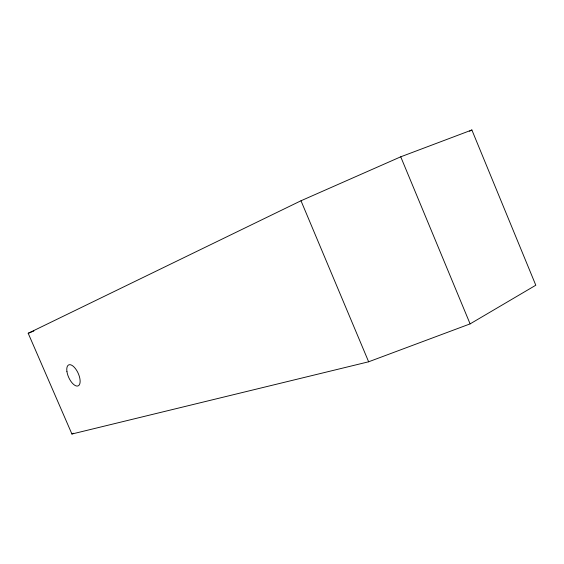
<?xml version="1.0" encoding="UTF-8"?>
<svg xmlns="http://www.w3.org/2000/svg" width="564" height="564" viewBox="0 0 564 564"><rect width="100%" height="100%" fill="white"/><g stroke="black" fill="none" stroke-linecap="round" stroke-linejoin="round"><path stroke-width="0.85" d="M470.108 323.884L535.8 285.222L471.878 129.981L400.736 156.813L300.993 200.763L28.2 333.282L71.917 434.019L368.644 361.785L470.108 323.884L400.736 156.813M469.565 131.208L471.878 129.981M71.917 434.019L73.468 433.251M28.2 333.282L33.854 331.005M300.993 200.763L368.644 361.785M66.926 371.514A11.52 5.182 65.7 0 0 77.98 385.952A11.52 5.182 65.7 0 0 75.463 368.652A11.52 5.182 65.7 0 0 66.926 371.514"/></g></svg>
